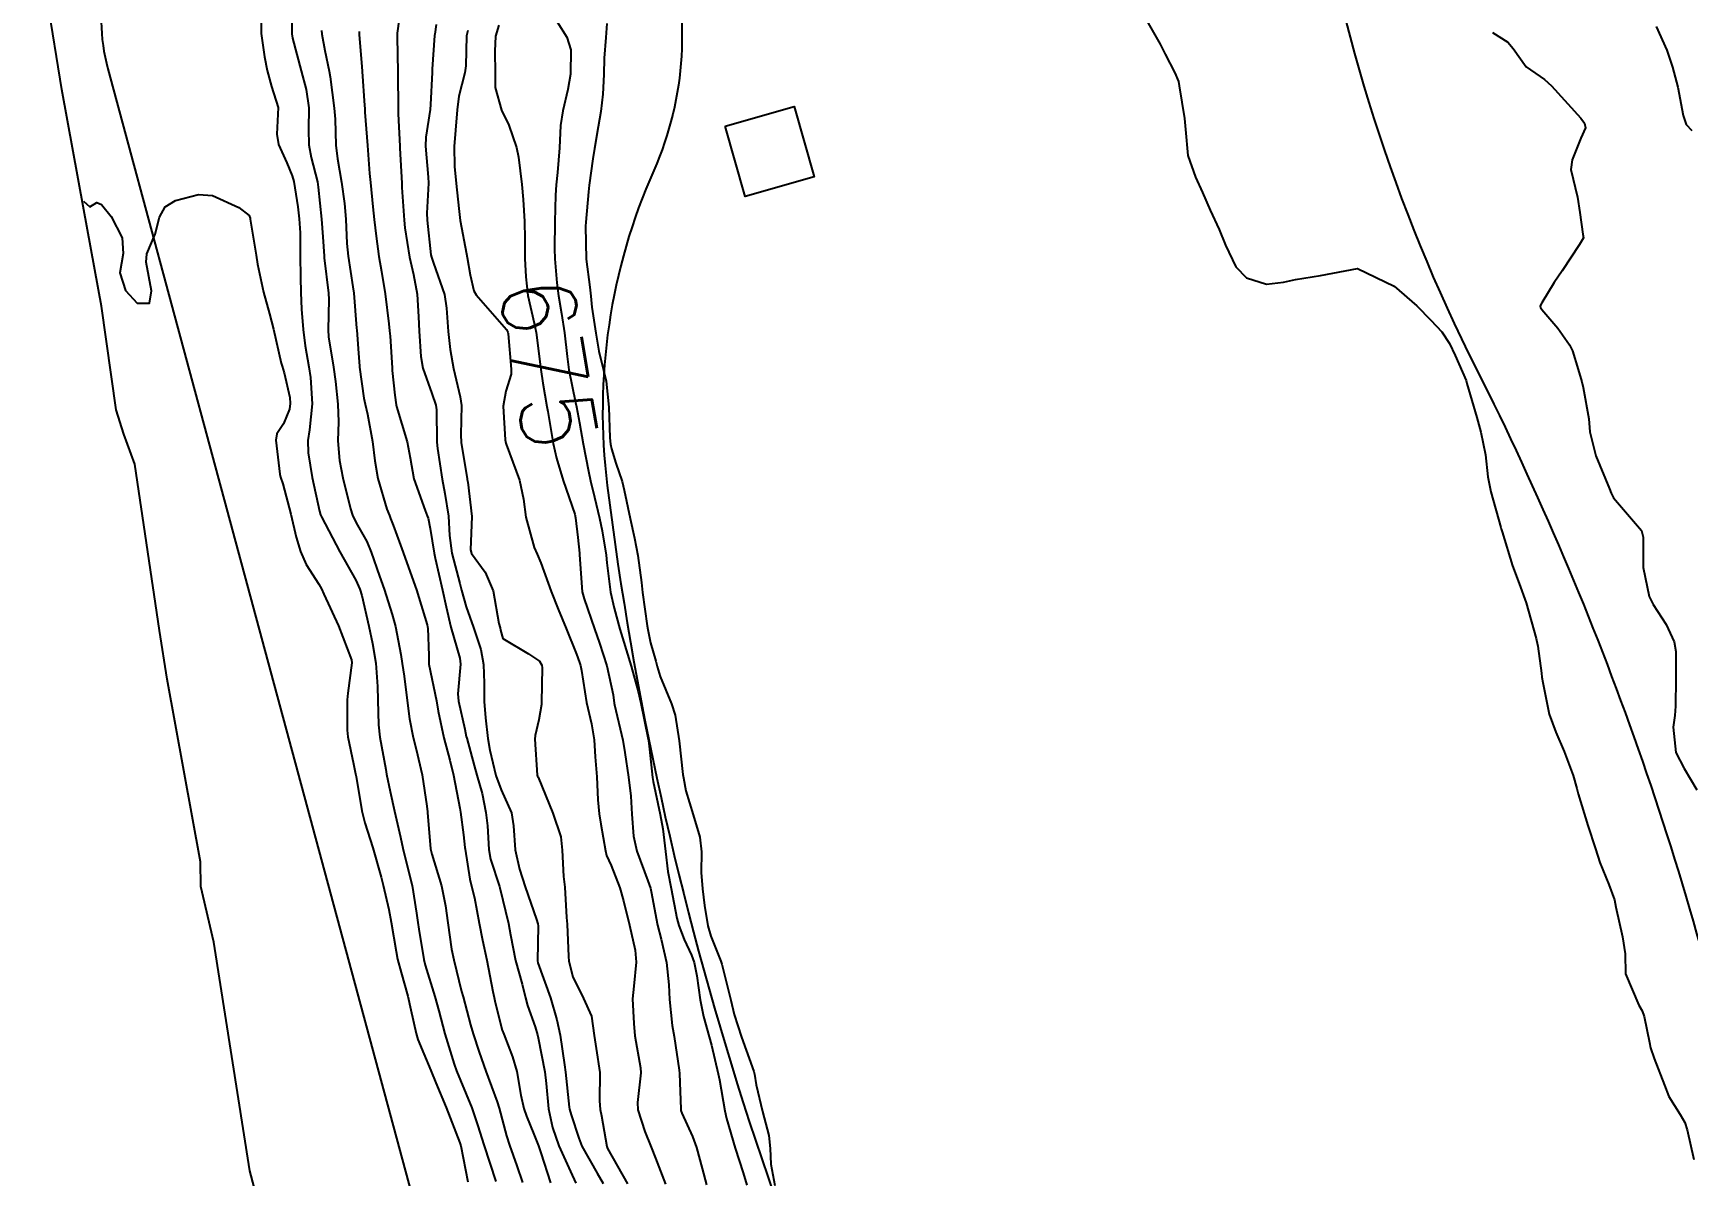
# Model space of a CAD drawing. Header units: metres. Extents: x 298520 to 308411, y 7433745 to 7450750.
# Drawn here: x 300669.3 to 300758.8, y 7447423.6 to 7447485.4 of the extents above; entities that cross this region are included whole.
import ezdxf
from ezdxf.enums import TextEntityAlignment as Align

# ---------------------------------------------------------------- set-up
doc = ezdxf.new("R2010")
doc.units = ezdxf.units.M
doc.header["$LTSCALE"] = 10
for name, color, linetype in [('Area', 45, 'Continuous'), ('Area Verde e Lazer', 94, 'Continuous'), ('Cotas', 45, 'Continuous'), ('Curvas de Nivel 1m', 11, 'Continuous'), ('Curvas de Nivel 5m', 15, 'Continuous'), ('Edificações', 30, 'Continuous'), ('Vias Primárias', 230, 'Continuous')]:
    doc.layers.add(name, color=color, linetype=linetype)
doc.styles.add('Style-STANDARD', font='STANDARD.shx')

msp = doc.modelspace()

# ---------------------------------------------------------------- linework, layer by layer
at = {"layer": 'Area'}
msp.add_polyline3d([(300681.601, 7447421.46, 690.342), (300680.984, 7447423.847, 690.372), (300679.037, 7447436.212, 683.853), (300678.331, 7447439.224, 683.833), (300678.309, 7447440.563, 683.754), (300676.499, 7447450.44, 683.553), (300676.089, 7447453.068, 683.443), (300674.756, 7447462.073, 683.432), (300674.165, 7447463.704, 683.212), (300673.749, 7447465.021, 683.182), (300672.954, 7447470.626, 683.143), (300671.996, 7447475.835, 683.023), (300670.81, 7447482.345, 688.623), (300669.25, 7447491.969, 682.342)], dxfattribs=at)
at = {"layer": 'Area Verde e Lazer'}
msp.add_lwpolyline([(300723.649, 7447508.075), (300719.212, 7447507.069), (300705.718, 7447502.134, 0.27928), (300702.837, 7447498.54, 0.109287), (300703.54, 7447490.474, -0.182463), (300702.834, 7447477.972, 0.136269), (300700.318, 7447460.919, 0.09277), (300721.052, 7447396.056, -0.111056), (300726.921, 7447375.11, 0.333194), (300747.859, 7447359.404, 0.074441), (300771.348, 7447367.177, -0.047394), (300774.903, 7447376.9, 0.339799), (300775.655, 7447384.348, -0.056212), (300762.132, 7447425.152, 0.064997), (300747.372, 7447467.208, -0.079245), (300738.477, 7447495.057, 0.101543), (300734.626, 7447505.497, 0.413552)], format="xyb", close=True, dxfattribs=at)
at = {"layer": 'Curvas de Nivel 1m', "flags": 128}
for points, elevation in [([(300681.581, 7447486.876), (300681.595, 7447485.382), (300681.775, 7447484.114), (300681.915, 7447483.377), (300682.157, 7447482.506), (300682.508, 7447481.375), (300682.443, 7447479.924), (300682.522, 7447479.375), (300682.973, 7447478.387), (300683.278, 7447477.678), (300683.361, 7447477.364), (300683.582, 7447475.993), (300683.65, 7447475.359), (300683.694, 7447474.596), (300683.705, 7447473.358), (300683.712, 7447472.169), (300683.737, 7447471.357), (300683.78, 7447470.456), (300683.872, 7447469.355), (300683.979, 7447468.478), (300684.167, 7447467.35), (300684.26, 7447466.771), (300684.344, 7447465.347), (300684.209, 7447463.942), (300684.121, 7447463.35), (300684.126, 7447462.69), (300684.349, 7447461.346), (300684.746, 7447459.537), (300684.804, 7447459.339), (300684.85, 7447459.231), (300685.851, 7447457.329), (300686.708, 7447455.808), (300686.938, 7447455.318), (300687.046, 7447454.968), (300687.416, 7447453.313), (300687.608, 7447452.366), (300687.795, 7447451.309), (300687.892, 7447450.05), (300687.898, 7447449.307), (300687.936, 7447447.98), (300688.005, 7447447.306), (300688.33, 7447445.558), (300688.382, 7447445.302), (300688.569, 7447444.355), (300688.812, 7447443.296), (300689.136, 7447441.888), (300689.258, 7447441.289), (300689.508, 7447440.271), (300689.759, 7447439.281), (300689.993, 7447437.775), (300690.064, 7447437.276), (300690.122, 7447436.918), (300690.387, 7447435.271), (300690.458, 7447434.964), (300690.984, 7447433.264), (300691.199, 7447432.488), (300691.538, 7447431.259), (300692.036, 7447429.615), (300692.166, 7447429.252), (300692.385, 7447428.729), (300692.993, 7447427.244), (300693.311, 7447426.282), (300693.636, 7447425.237), (300694.288, 7447423.255)], 682), ([(300683.227, 7447487.213), (300683.255, 7447485.358), (300683.284, 7447485.124), (300683.75, 7447483.353), (300684.018, 7447482.351), (300684.164, 7447481.353), (300684.156, 7447480.192), (300684.163, 7447479.352), (300684.296, 7447478.67), (300684.638, 7447477.345), (300684.682, 7447477.066), (300684.858, 7447475.341), (300684.928, 7447474.373), (300684.993, 7447473.339), (300685.005, 7447473.246), (300685.228, 7447471.337), (300685.246, 7447470.978), (300685.211, 7447469.337), (300685.239, 7447468.957), (300685.508, 7447467.333), (300685.614, 7447466.553), (300685.743, 7447465.331), (300685.777, 7447464.361), (300685.749, 7447463.33), (300685.833, 7447462.278), (300686.017, 7447461.328), (300686.42, 7447459.651), (300686.531, 7447459.322), (300686.739, 7447458.908), (300687.311, 7447457.893), (300687.549, 7447457.312), (300687.996, 7447456.021), (300688.246, 7447455.305), (300688.683, 7447453.945), (300688.859, 7447453.297), (300689.144, 7447451.779), (300689.221, 7447451.291), (300689.327, 7447450.605), (300689.496, 7447449.287), (300689.618, 7447448.29), (300689.813, 7447447.282), (300689.974, 7447446.657), (300690.297, 7447445.274), (300690.558, 7447443.578), (300690.589, 7447443.27), (300690.595, 7447443.227), (300690.761, 7447441.268), (300690.828, 7447440.969), (300691.351, 7447439.262), (300691.574, 7447438.182), (300691.698, 7447437.258), (300691.893, 7447435.832), (300692.009, 7447435.255), (300692.437, 7447433.54), (300692.515, 7447433.249), (300692.92, 7447431.744), (300693.064, 7447431.243), (300693.389, 7447430.254), (300693.755, 7447429.236), (300694.368, 7447427.57), (300694.472, 7447427.228), (300694.864, 7447425.738), (300695.03, 7447425.22), (300695.43, 7447424.11), (300695.731, 7447423.209)], 681), ([(300697.077, 7447486.838), (300698.135, 7447485.184), (300698.357, 7447484.491), (300698.33, 7447483.181), (300698.188, 7447482.346), (300697.917, 7447481.186), (300697.796, 7447480.393), (300697.731, 7447479.189), (300697.631, 7447477.851), (300697.56, 7447477.191), (300697.522, 7447476.624), (300697.477, 7447475.192), (300697.463, 7447473.736), (300697.482, 7447473.191), (300697.598, 7447471.888), (300697.687, 7447471.192), (300697.848, 7447470.22), (300698.01, 7447469.189), (300698.142, 7447467.895), (300698.237, 7447467.186), (300698.601, 7447465.407), (300698.65, 7447465.182), (300698.81, 7447464.307), (300699.019, 7447463.177), (300699.308, 7447461.702), (300699.419, 7447461.17), (300699.63, 7447460.297), (300699.906, 7447459.163), (300700.042, 7447458.466), (300700.253, 7447457.157), (300700.303, 7447456.74), (300700.496, 7447455.153), (300700.69, 7447454.293), (300701.008, 7447453.147), (300701.142, 7447452.671), (300701.605, 7447451.14), (300701.986, 7447449.783), (300702.128, 7447449.135), (300702.534, 7447447.2), (300702.544, 7447447.131), (300702.598, 7447446.646), (300702.771, 7447445.128), (300702.807, 7447444.9), (300703.183, 7447443.124), (300703.33, 7447442.337), (300703.466, 7447441.121), (300703.598, 7447440.044), (300703.785, 7447439.117), (300704.091, 7447437.512), (300704.185, 7447437.113), (300704.475, 7447436.351), (300704.872, 7447435.509), (300705.019, 7447435.102), (300705.164, 7447434.387), (300705.355, 7447433.096), (300705.526, 7447432.196), (300705.841, 7447431.089), (300705.963, 7447430.641), (300706.323, 7447429.081), (300706.388, 7447428.755), (300706.683, 7447427.077), (300706.773, 7447426.662), (300707.238, 7447425.071), (300707.665, 7447423.725), (300707.875, 7447423.064)], 674), ([(300729.083, 7447486.82), (300730.244, 7447484.802), (300730.507, 7447484.258), (300731.038, 7447483.256), (300731.222, 7447482.788), (300731.269, 7447482.548), (300731.559, 7447480.784), (300731.604, 7447480.177), (300731.737, 7447478.782), (300732.145, 7447477.605), (300732.531, 7447476.774), (300732.949, 7447475.826), (300733.423, 7447474.765), (300733.766, 7447473.92), (300734.338, 7447472.756), (300734.907, 7447472.15), (300735.986, 7447471.816), (300736.905, 7447471.925), (300737.558, 7447472.062), (300738.909, 7447472.286), (300740.913, 7447472.67), (300742.903, 7447471.7), (300744.128, 7447470.638), (300744.882, 7447469.874), (300745.479, 7447469.231), (300745.9, 7447468.614), (300746.208, 7447467.962), (300746.787, 7447466.601), (300746.84, 7447466.439), (300747.378, 7447464.594), (300747.598, 7447463.799), (300747.837, 7447462.59), (300747.975, 7447461.394), (300748.124, 7447460.586), (300748.672, 7447458.653), (300748.693, 7447458.581), (300748.741, 7447458.406), (300749.299, 7447456.574), (300749.665, 7447455.614), (300750.035, 7447454.567), (300750.585, 7447452.65), (300750.604, 7447452.561), (300750.67, 7447452.223), (300750.867, 7447450.769), (300750.897, 7447450.556), (300750.941, 7447450.263), (300751.288, 7447448.55), (300751.647, 7447447.578), (300752.107, 7447446.537), (300752.583, 7447445.227), (300752.785, 7447444.528), (300752.863, 7447444.234), (300753.386, 7447442.522), (300753.796, 7447441.262), (300754.034, 7447440.515), (300754.515, 7447439.324), (300754.821, 7447438.507), (300754.893, 7447438.112), (300755.247, 7447436.502), (300755.404, 7447435.571), (300755.418, 7447434.5), (300756.131, 7447432.8), (300756.311, 7447432.491), (300756.43, 7447432.181), (300756.72, 7447430.79), (300756.779, 7447430.485), (300756.962, 7447429.925), (300757.526, 7447428.473), (300757.767, 7447427.86), (300758.367, 7447426.886), (300758.62, 7447426.457), (300758.762, 7447426.053), (300759.108, 7447424.452)], 672), ([(300689.066, 7447486.182), (300688.954, 7447485.392), (300688.95, 7447485.292), (300688.956, 7447485.196), (300688.993, 7447483.291), (300688.995, 7447483.253), (300689.003, 7447481.29), (300689.009, 7447481.025), (300689.095, 7447479.289), (300689.103, 7447479.168), (300689.196, 7447477.288), (300689.209, 7447477.038), (300689.323, 7447475.286), (300689.364, 7447474.859), (300689.618, 7447473.283), (300689.84, 7447472.344), (300690.026, 7447471.279), (300690.102, 7447470.05), (300690.144, 7447469.277), (300690.228, 7447467.897), (300690.338, 7447467.275), (300690.829, 7447465.908), (300691.042, 7447465.268), (300691.071, 7447465.016), (300691.104, 7447463.267), (300691.141, 7447462.915), (300691.39, 7447461.264), (300691.532, 7447460.492), (300691.72, 7447459.26), (300691.784, 7447458.208), (300691.91, 7447457.258), (300692.338, 7447455.623), (300692.436, 7447455.253), (300692.689, 7447454.348), (300693.077, 7447453.244), (300693.473, 7447452.05), (300693.62, 7447451.235), (300693.651, 7447450.222), (300693.664, 7447449.234), (300693.739, 7447448.358), (300693.859, 7447447.231), (300693.963, 7447446.596), (300694.291, 7447445.224), (300694.572, 7447444.46), (300695.137, 7447443.214), (300695.254, 7447442.505), (300695.344, 7447441.212), (300695.569, 7447440.163), (300695.868, 7447439.206), (300696.487, 7447437.445), (300696.567, 7447437.199), (300696.581, 7447437.1), (300696.542, 7447435.199), (300696.564, 7447435.096), (300697.248, 7447433.192), (300697.596, 7447432.013), (300697.765, 7447431.186), (300698.004, 7447429.577), (300698.052, 7447429.183), (300698.258, 7447427.288), (300698.276, 7447427.181), (300698.36, 7447426.863), (300698.772, 7447425.598), (300698.95, 7447425.171), (300699.767, 7447423.713), (300700.094, 7447423.153)], 678), ([(300691.062, 7447485.874), (300690.983, 7447485.342), (300690.975, 7447485.271), (300690.85, 7447483.457), (300690.841, 7447483.272), (300690.757, 7447481.531), (300690.728, 7447481.273), (300690.5, 7447479.765), (300690.491, 7447479.275), (300690.637, 7447477.603), (300690.641, 7447477.273), (300690.556, 7447475.657), (300690.568, 7447475.274), (300690.775, 7447473.412), (300690.801, 7447473.271), (300690.91, 7447472.959), (300691.503, 7447471.264), (300691.626, 7447470.518), (300691.71, 7447469.262), (300691.827, 7447468.286), (300691.992, 7447467.259), (300692.361, 7447465.721), (300692.432, 7447465.254), (300692.388, 7447463.665), (300692.408, 7447463.254), (300692.738, 7447461.285), (300692.747, 7447461.25), (300692.771, 7447461.096), (300693, 7447459.246), (300692.919, 7447457.442), (300692.978, 7447457.246), (300693.719, 7447456.241), (300694.143, 7447455.228), (300694.453, 7447453.447), (300694.517, 7447453.222), (300694.547, 7447453.097), (300694.667, 7447452.64), (300696.051, 7447451.814), (300696.655, 7447451.422), (300696.775, 7447451.199), (300696.799, 7447451.05), (300696.763, 7447449.199), (300696.757, 7447449.064), (300696.613, 7447448.237), (300696.411, 7447447.396), (300696.4, 7447447.202), (300696.531, 7447445.253), (300696.55, 7447445.2), (300696.582, 7447445.131), (300697.383, 7447443.192), (300697.81, 7447441.918), (300697.873, 7447441.187), (300697.945, 7447439.759), (300698.026, 7447439.185), (300698.119, 7447437.553), (300698.142, 7447437.183), (300698.216, 7447435.432), (300698.233, 7447435.182), (300698.45, 7447434.33), (300699.036, 7447433.171), (300699.468, 7447432.209), (300699.613, 7447431.162), (300699.711, 7447430.466), (300699.911, 7447429.157), (300699.893, 7447427.634), (300699.944, 7447427.156), (300700.014, 7447426.81), (300700.299, 7447425.151), (300700.341, 7447425.045), (300701.417, 7447423.139)], 677), ([(300700.303, 7447485.918), (300700.234, 7447485.158), (300700.16, 7447484.04), (300700.135, 7447483.159), (300700.082, 7447482.099), (300699.971, 7447481.16), (300699.835, 7447480.327), (300699.632, 7447479.164), (300699.545, 7447478.596), (300699.344, 7447477.166), (300699.307, 7447476.817), (300699.163, 7447475.168), (300699.148, 7447474.95), (300699.184, 7447473.167), (300699.38, 7447471.655), (300699.433, 7447471.172), (300699.491, 7447470.564), (300699.706, 7447469.167), (300699.872, 7447468.183), (300700.116, 7447467.161), (300700.253, 7447466.575), (300700.4, 7447465.156), (300700.458, 7447463.495), (300700.498, 7447463.154), (300700.548, 7447462.911), (300700.783, 7447462.127), (300701.121, 7447461.147), (300701.237, 7447460.674), (300701.559, 7447459.142), (300701.794, 7447458.077), (300701.976, 7447457.137), (300702.165, 7447455.679), (300702.227, 7447455.135), (300702.477, 7447453.331), (300702.513, 7447453.132), (300702.666, 7447452.411), (300702.953, 7447451.423), (300703.022, 7447451.124), (300703.186, 7447450.581), (300703.804, 7447449.112), (300703.994, 7447448.486), (300704.211, 7447447.114), (300704.415, 7447445.282), (300704.436, 7447445.111), (300704.572, 7447444.392), (300704.962, 7447443.104), (300705.334, 7447441.891), (300705.413, 7447441.097), (300705.408, 7447439.983), (300705.467, 7447439.096), (300705.587, 7447438.187), (300705.759, 7447437.091), (300705.927, 7447436.537), (300706.464, 7447435.183), (300706.507, 7447435.08), (300706.525, 7447435.016), (300707.001, 7447433.074), (300707.192, 7447432.305), (300707.58, 7447431.068), (300708.249, 7447429.207), (300708.289, 7447429.061), (300708.384, 7447428.498), (300708.711, 7447427.055), (300709.055, 7447425.754), (300709.126, 7447425.048), (300709.173, 7447424.205), (300709.391, 7447423.044)], 673), ([(300686.889, 7447485.488), (300686.901, 7447485.322), (300687.035, 7447483.57), (300687.052, 7447483.338), (300687.053, 7447483.32), (300687.187, 7447481.49), (300687.195, 7447481.317), (300687.208, 7447481.119), (300687.349, 7447479.315), (300687.459, 7447477.804), (300687.501, 7447477.312), (300687.632, 7447475.992), (300687.715, 7447475.308), (300687.821, 7447474.415), (300687.959, 7447473.304), (300688.105, 7447472.502), (300688.309, 7447471.299), (300688.501, 7447469.663), (300688.535, 7447469.295), (300688.563, 7447468.997), (300688.675, 7447467.293), (300688.685, 7447467.136), (300688.828, 7447465.817), (300688.889, 7447465.289), (300688.911, 7447465.199), (300689.488, 7447463.283), (300689.655, 7447462.41), (300689.855, 7447461.279), (300690.458, 7447459.562), (300690.577, 7447459.272), (300690.621, 7447459.151), (300690.736, 7447458.593), (300690.947, 7447457.268), (300691.001, 7447456.987), (300691.398, 7447455.263), (300691.602, 7447454.348), (300691.863, 7447453.258), (300692.335, 7447451.574), (300692.373, 7447451.253), (300692.229, 7447449.654), (300692.267, 7447449.254), (300692.608, 7447447.736), (300692.693, 7447447.338), (300692.716, 7447447.248), (300693.113, 7447445.767), (300693.263, 7447445.24), (300693.547, 7447444.256), (300693.757, 7447443.232), (300693.83, 7447442.515), (300693.915, 7447441.229), (300694.007, 7447440.707), (300694.496, 7447439.22), (300694.512, 7447439.159), (300694.983, 7447437.215), (300695.079, 7447436.612), (300695.359, 7447435.211), (300695.719, 7447433.932), (300695.892, 7447433.205), (300696.007, 7447432.784), (300696.417, 7447431.636), (300696.544, 7447431.199), (300696.579, 7447431.03), (300696.933, 7447429.195), (300697.011, 7447428.567), (300697.14, 7447427.192), (300697.352, 7447426.191), (300697.7, 7447425.186), (300698.322, 7447423.794), (300698.612, 7447423.176)], 679), ([(300692.77, 7447485.54), (300692.709, 7447485.253), (300692.669, 7447483.621), (300692.614, 7447483.254), (300692.288, 7447481.989), (300692.193, 7447481.258), (300692.108, 7447480.147), (300692.035, 7447479.259), (300692.045, 7447478.187), (300692.143, 7447477.258), (300692.293, 7447475.907), (300692.367, 7447475.256), (300692.707, 7447473.46), (300692.746, 7447473.252), (300692.904, 7447472.313), (300693.101, 7447471.453), (300693.223, 7447471.245), (300694.865, 7447469.362), (300694.934, 7447469.219), (300694.951, 7447469.131), (300695.128, 7447467.217), (300695.114, 7447466.943), (300694.831, 7447466.035), (300694.68, 7447465.222), (300694.795, 7447463.388), (300694.832, 7447463.22), (300694.853, 7447463.159), (300695.57, 7447461.212), (300695.78, 7447460.187), (300695.919, 7447459.208), (300696.364, 7447457.566), (300696.525, 7447457.202), (300696.718, 7447456.745), (300697.278, 7447455.194), (300697.657, 7447454.222), (300698.099, 7447453.186), (300698.659, 7447451.793), (300698.82, 7447451.343), (300698.866, 7447451.177), (300698.922, 7447450.903), (300699.204, 7447449.171), (300699.473, 7447448.029), (300699.612, 7447447.165), (300699.666, 7447446.236), (300699.755, 7447445.162), (300699.811, 7447443.915), (300699.875, 7447443.16), (300699.98, 7447442.591), (300700.226, 7447441.155), (300700.286, 7447440.909), (300700.525, 7447440.365), (300700.992, 7447439.145), (300701.195, 7447438.451), (300701.519, 7447437.14), (300701.822, 7447435.784), (300701.877, 7447435.136), (300701.75, 7447433.83), (300701.692, 7447433.137), (300701.749, 7447431.808), (300701.816, 7447431.136), (300702.119, 7447429.409), (300702.138, 7447429.133), (300701.961, 7447427.542), (300701.982, 7447427.134), (300702.351, 7447425.958), (300702.686, 7447425.127), (300702.934, 7447424.524), (300703.465, 7447423.118)], 676), ([(300748.218, 7447485.436), (300749.058, 7447484.91), (300749.339, 7447484.576), (300750.049, 7447483.571), (300751.036, 7447482.89), (300751.413, 7447482.546), (300753.007, 7447480.797), (300753.206, 7447480.528), (300753.245, 7447480.283), (300752.995, 7447479.707), (300752.528, 7447478.537), (300752.463, 7447478.023), (300752.812, 7447476.532), (300752.95, 7447475.697), (300753.117, 7447474.528), (300753.136, 7447474.323), (300752.927, 7447473.966), (300751.982, 7447472.544), (300751.556, 7447471.897), (300750.887, 7447470.804), (300750.807, 7447470.637), (300750.814, 7447470.561), (300750.882, 7447470.449), (300751.752, 7447469.427), (300752.396, 7447468.537), (300752.541, 7447468.216), (300752.85, 7447467.204), (300753.062, 7447466.528), (300753.134, 7447466.231), (300753.426, 7447464.524), (300753.496, 7447463.833), (300753.812, 7447462.52), (300754.547, 7447460.741), (300754.64, 7447460.511), (300754.769, 7447460.259), (300756.282, 7447458.487), (300756.381, 7447458.127), (300756.375, 7447456.485), (300756.699, 7447454.917), (300756.914, 7447454.487), (300757.612, 7447453.406), (300758.045, 7447452.469), (300758.133, 7447451.933), (300758.138, 7447450.468), (300758.125, 7447448.973), (300758.078, 7447448.468), (300757.998, 7447447.85), (300758.134, 7447446.467), (300758.59, 7447445.61), (300759.274, 7447444.453)], 671), ([(300671.983, 7447476.31), (300672.318, 7447475.996), (300672.699, 7447476.241), (300672.949, 7447476.126), (300673.476, 7447475.475), (300674.066, 7447474.328), (300674.118, 7447473.468), (300673.94, 7447472.432), (300674.245, 7447471.466), (300674.883, 7447470.785), (300675.55, 7447470.786), (300675.657, 7447471.452), (300675.364, 7447473), (300675.397, 7447473.455), (300675.85, 7447474.53), (300676.089, 7447475.449), (300676.388, 7447476.006), (300676.952, 7447476.347), (300678.202, 7447476.668), (300678.955, 7447476.611), (300680.378, 7447475.966), (300680.944, 7447475.538), (300680.988, 7447475.39), (300681.001, 7447475.331), (300681.327, 7447473.386), (300681.398, 7447472.895), (300681.713, 7447471.382), (300682.041, 7447470.212), (300682.262, 7447469.376), (300682.681, 7447467.535), (300682.733, 7447467.371), (300682.839, 7447467.024), (300683.138, 7447465.677), (300683.166, 7447465.365), (300683.124, 7447465.06), (300682.806, 7447464.254), (300682.446, 7447463.725), (300682.377, 7447463.374), (300682.606, 7447461.54), (300682.645, 7447461.371), (300682.768, 7447461.018), (300683.192, 7447459.363), (300683.491, 7447458.119), (300683.726, 7447457.355), (300684.018, 7447456.653), (300684.705, 7447455.583), (300684.85, 7447455.339), (300684.991, 7447455.044), (300685.768, 7447453.329), (300686.487, 7447451.489), (300686.505, 7447451.321), (300686.273, 7447449.679), (300686.247, 7447449.324), (300686.244, 7447447.689), (300686.279, 7447447.323), (300686.588, 7447445.857), (300686.702, 7447445.319), (300686.727, 7447445.172), (300687.034, 7447443.315), (300687.199, 7447442.66), (300687.632, 7447441.309), (300688.092, 7447439.73), (300688.193, 7447439.303), (300688.493, 7447437.976), (300688.626, 7447437.298), (300688.889, 7447435.715), (300688.977, 7447435.292), (300689.173, 7447434.569), (300689.519, 7447433.284), (300689.69, 7447432.545), (300689.974, 7447431.277), (300690.073, 7447430.938), (300690.402, 7447430.173), (300690.778, 7447429.266), (300691.039, 7447428.607), (300691.596, 7447427.258), (300692.344, 7447425.355), (300692.381, 7447425.25), (300692.396, 7447425.195), (300692.778, 7447423.245)], 683)]:
    msp.add_lwpolyline(points, dxfattribs=dict(at, elevation=elevation))
at = {"layer": 'Curvas de Nivel 5m', "flags": 128}
for points, elevation in [([(300694.455, 7447485.836), (300694.278, 7447485.232), (300694.242, 7447484.429), (300694.255, 7447483.232), (300694.253, 7447482.459), (300694.602, 7447481.226), (300695.001, 7447480.412), (300695.415, 7447479.216), (300695.511, 7447478.681), (300695.691, 7447477.213), (300695.763, 7447476.4), (300695.838, 7447475.211), (300695.862, 7447474.272), (300695.864, 7447473.21), (300695.909, 7447472.204), (300696.015, 7447471.209), (300696.364, 7447469.711), (300696.48, 7447469.204), (300696.702, 7447467.344), (300696.719, 7447467.201), (300696.836, 7447466.465), (300697.05, 7447465.198), (300697.096, 7447464.92), (300697.401, 7447463.194), (300697.57, 7447462.407), (300697.926, 7447461.188), (300698.557, 7447459.371), (300698.609, 7447459.181), (300698.732, 7447458.105), (300698.811, 7447457.266), (300698.816, 7447457.179), (300698.936, 7447455.408), (300698.969, 7447455.176), (300699.076, 7447454.795), (300699.624, 7447453.166), (300699.896, 7447452.392), (300700.301, 7447451.155), (300700.63, 7447449.589), (300700.697, 7447449.149), (300700.715, 7447449.056), (300701.159, 7447447.144), (300701.272, 7447446.468), (300701.468, 7447445.141), (300701.59, 7447444.118), (300701.643, 7447443.139), (300701.736, 7447441.943), (300701.912, 7447441.136), (300702.517, 7447439.528), (300702.652, 7447439.129), (300702.693, 7447438.945), (300703.045, 7447437.124), (300703.233, 7447436.365), (300703.521, 7447435.119), (300703.653, 7447433.91), (300703.688, 7447433.117), (300703.838, 7447431.696), (300703.933, 7447431.115), (300704.219, 7447429.287), (300704.235, 7447429.112), (300704.295, 7447427.179), (300704.305, 7447427.111), (300704.361, 7447426.963), (300704.939, 7447425.691), (300705.148, 7447425.098), (300705.456, 7447423.963), (300705.685, 7447423.089)], 675), ([(300757.072, 7447485.755), (300757.654, 7447484.474), (300757.962, 7447483.553), (300758.246, 7447482.468), (300758.533, 7447480.941), (300758.698, 7447480.463), (300759, 7447480.132)], 670), ([(300684.848, 7447485.55), (300684.873, 7447485.342), (300685.044, 7447484.461), (300685.277, 7447483.338), (300685.325, 7447483.042), (300685.544, 7447481.335), (300685.593, 7447480.745), (300685.632, 7447479.334), (300685.719, 7447478.589), (300685.945, 7447477.33), (300686.098, 7447476.182), (300686.166, 7447475.328), (300686.23, 7447474.021), (300686.293, 7447473.326), (300686.554, 7447471.666), (300686.599, 7447471.323), (300686.751, 7447469.435), (300686.762, 7447469.321), (300686.851, 7447468.089), (300686.908, 7447467.384), (300686.917, 7447467.319), (300687.154, 7447465.642), (300687.22, 7447465.314), (300687.34, 7447464.787), (300687.608, 7447463.308), (300687.742, 7447462.265), (300687.906, 7447461.303), (300688.394, 7447459.65), (300688.533, 7447459.293), (300688.591, 7447459.142), (300688.738, 7447458.774), (300689.134, 7447457.701), (300689.28, 7447457.292), (300689.658, 7447456.232), (300689.992, 7447455.281), (300690.569, 7447453.377), (300690.6, 7447453.271), (300690.61, 7447453.209), (300690.657, 7447451.714), (300690.671, 7447451.27), (300690.673, 7447451.249), (300691.071, 7447449.266), (300691.173, 7447448.708), (300691.469, 7447447.261), (300691.793, 7447446.056), (300692, 7447445.256), (300692.342, 7447443.466), (300692.377, 7447443.252), (300692.541, 7447442.02), (300692.617, 7447441.332), (300692.628, 7447441.249), (300692.885, 7447439.613), (300692.974, 7447439.243), (300693.134, 7447438.61), (300693.388, 7447437.236), (300693.563, 7447436.322), (300693.799, 7447435.23), (300694.124, 7447433.538), (300694.2, 7447433.223), (300694.244, 7447433.036), (300694.424, 7447432.306), (300694.64, 7447431.451), (300694.718, 7447431.225), (300695.196, 7447430.014), (300695.422, 7447429.215), (300695.645, 7447427.94), (300695.813, 7447427.208), (300695.951, 7447426.798), (300696.349, 7447425.815), (300696.591, 7447425.198), (300696.727, 7447424.806), (300697.241, 7447423.191)], 680)]:
    msp.add_lwpolyline(points, dxfattribs=dict(at, elevation=elevation))
at = {"layer": 'Edificações'}
msp.add_lwpolyline([(300706.691, 7447480.359), (300710.426, 7447481.435), (300711.523, 7447477.628), (300707.787, 7447476.552)], close=True, dxfattribs=at)
at = {"layer": 'Vias Primárias'}
msp.add_lwpolyline([(300675.511, 7447493.067, 0.250426), (300673.295, 7447483.462), (300681.005, 7447454.935), (300693.424, 7447408.905), (300697.443, 7447394.016), (300700.654, 7447381.482, 0.043688), (300702.793, 7447375.339, 0.091232), (300705.693, 7447371.141, 0.046946), (300709.796, 7447367.751), (300722.149, 7447359.358), (300733.798, 7447351.203), (300744.451, 7447343.543), (300765.792, 7447328.304), (300782.118, 7447315.89), (300806.618, 7447297.389, 0.005227), (300811.33, 7447293.862, -0.092816), (300817.416, 7447287.377), (300819.145, 7447284.672, -0.086995), (300820.075, 7447283.046), (300829.161, 7447257.854), (300831.931, 7447249.95), (300837.62, 7447234.325)], format="xyb", dxfattribs=at)

# ---------------------------------------------------------------- texts
at = {"layer": 'Cotas', "style": 'Style-STANDARD'}
msp.add_text('675', height=4, rotation=279.46071, dxfattribs=at).set_placement((300697.135, 7447467.551, 675), align=Align.MIDDLE_CENTER)

doc.saveas('drawing.dxf')
